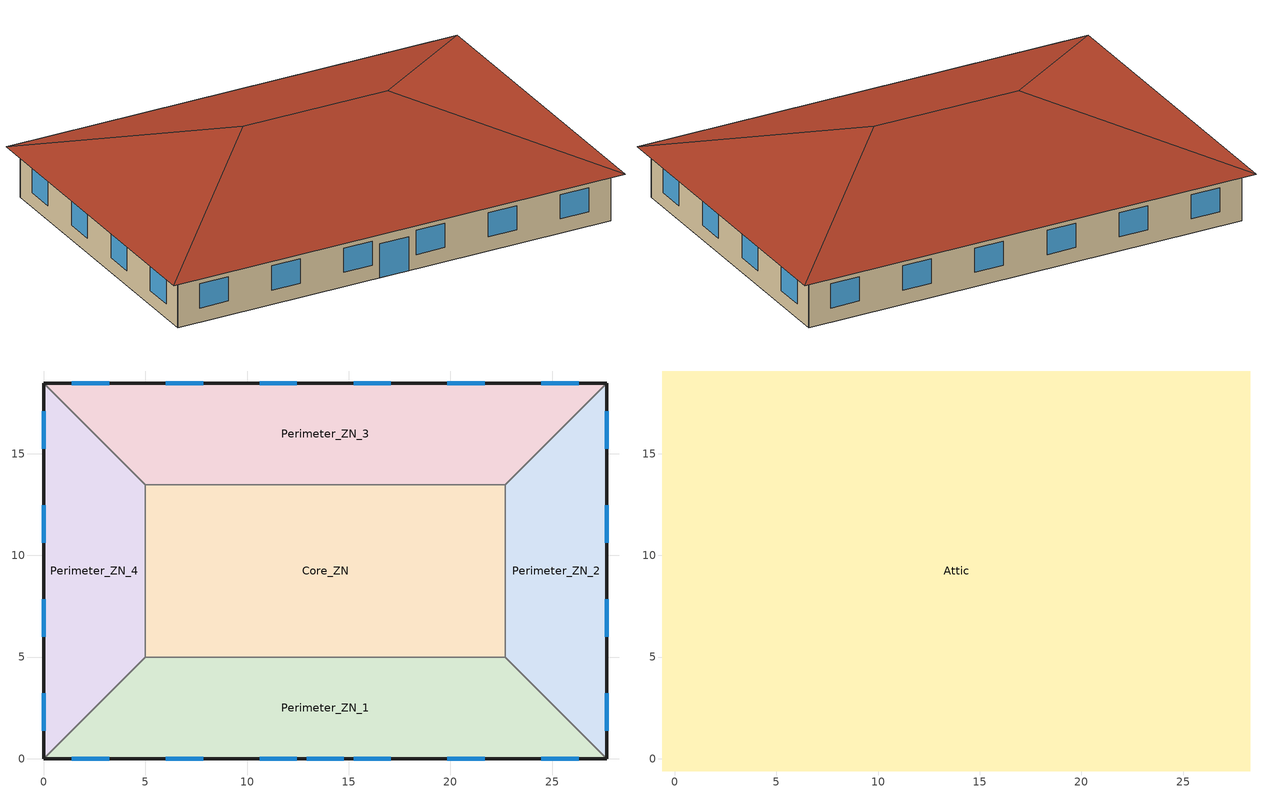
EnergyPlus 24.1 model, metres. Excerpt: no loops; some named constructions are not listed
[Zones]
Core_ZN
 floor ground (ext-slab): 5,13.46 22.69,13.46 22.69,5 5,5 z0
 wall to Perimeter_ZN_2 (int-walls): 22.69,5 22.69,13.46 z0:3.05
 wall to Perimeter_ZN_3 (int-walls): 22.69,13.46 5,13.46 z0:3.05
 wall to Perimeter_ZN_1 (int-walls): 5,5 22.69,5 z0:3.05
 wall to Perimeter_ZN_4 (int-walls): 5,13.46 5,5 z0:3.05
Perimeter_ZN_1
 floor ground (ext-slab): 27.69,0 0,0 5,5 22.69,5 z0
 wall outside (Mass Non-res Ext Wall): 0,0 27.69,0 z0:3.05
 wall to Perimeter_ZN_2 (int-walls): 27.69,0 22.69,5 z0:3.05
 wall to Perimeter_ZN_4 (int-walls): 5,5 0,0 z0:3.05
 window (Window Non-res Fixed): 1.39,0 3.22,0 / 6.01,0 7.84,0 / 10.62,0 12.45,0 / 15.24,0 17.07,0 / 19.85,0 21.68,0 / 24.47,0 26.3,0 z0.9:2.42; 12.93,0 14.76,0 z0:2.13
Perimeter_ZN_2
 floor ground (ext-slab): 22.69,13.46 27.69,18.46 27.69,0 22.69,5 z0
 wall outside (Mass Non-res Ext Wall): 27.69,0 27.69,18.46 z0:3.05
 wall to Perimeter_ZN_3 (int-walls): 27.69,18.46 22.69,13.46 z0:3.05
 window (Window Non-res Fixed): 27.69,1.39 27.69,3.22 / 27.69,6.01 27.69,7.84 / 27.69,10.62 27.69,12.45 / 27.69,15.24 27.69,17.07 z0.9:2.42
Perimeter_ZN_3
 floor ground (ext-slab): 5,13.46 0,18.46 27.69,18.46 22.69,13.46 z0
 wall outside (Mass Non-res Ext Wall): 27.69,18.46 0,18.46 z0:3.05
 wall to Perimeter_ZN_4 (int-walls): 0,18.46 5,13.46 z0:3.05
 window (Window Non-res Fixed): 26.3,18.46 24.47,18.46 / 21.68,18.46 19.85,18.46 / 17.07,18.46 15.24,18.46 / 12.45,18.46 10.62,18.46 / 7.84,18.46 6.01,18.46 / 3.22,18.46 1.39,18.46 z0.9:2.42
Perimeter_ZN_4
 floor ground (ext-slab): 5,5 0,0 0,18.46 5,13.46 z0
 wall outside (Mass Non-res Ext Wall): 0,18.46 0,0 z0:3.05
 window (Window Non-res Fixed): 0,17.07 0,15.24 / 0,12.45 0,10.62 / 0,7.84 0,6.01 / 0,3.22 0,1.39 z0.9:2.42
Attic
 floor outside (Attic Non-res Floor): 28.29,19.06 28.29,-0.6 27.69,0 27.69,18.46 z3.05; -0.6,19.06 28.29,19.06 27.69,18.46 0,18.46 z3.05; 0,0 27.69,0 28.29,-0.6 -0.6,-0.6 z3.05; -0.6,19.06 0,18.46 0,0 -0.6,-0.6 z3.05
 floor to Core_ZN (Attic Non-res Floor): 5,13.46 22.69,13.46 22.69,5 5,5 z3.05
 floor to Perimeter_ZN_2 (Attic Non-res Floor): 22.69,5 22.69,13.46 27.69,18.46 27.69,0 z3.05
 floor to Perimeter_ZN_3 (Attic Non-res Floor): 0,18.46 27.69,18.46 22.69,13.46 5,13.46 z3.05
 floor to Perimeter_ZN_1 (Attic Non-res Floor): 0,0 5,5 22.69,5 27.69,0 z3.05
 floor to Perimeter_ZN_4 (Attic Non-res Floor): 5,13.46 5,5 0,0 0,18.46 z3.05
 roof outside (Attic Non-res Roof): 28.29,-0.6,3.05 28.29,19.06,3.05 18.46,9.23,6.33; 28.29,19.06,3.05 -0.6,19.06,3.05 9.23,9.23,6.33 18.46,9.23,6.33; -0.6,-0.6,3.05 28.29,-0.6,3.05 18.46,9.23,6.33 9.23,9.23,6.33; -0.6,19.06,3.05 -0.6,-0.6,3.05 9.23,9.23,6.33
[MATERIAL] Thermal Absorptance=0.9; Solar Absorptance=0.7; Visible Absorptance=0.7
Name | Roughness | Thickness | Conductivity | Density | Specific Heat
Mat_Z001_O2331_Plastic_0.0558m | Smooth | 0.055808 | 0.2 | 1000 | 1500
Mat_Z001_O2332_Plastic_0.0570m | Smooth | 0.056953 | 0.2 | 1000 | 1500
Mat_Z001_O2333_Wood_0.8588m | MediumSmooth | 0.85878 | 0.15 | 608 | 1630
Mat_Z001_O2334_Wood_0.0272m | MediumSmooth | 0.027216 | 0.15 | 608 | 1630
Mat_Z001_O2335_Wood_0.1078m | MediumSmooth | 0.107819 | 0.15 | 608 | 1630
Mat_Z001_O2336_Wood_0.2680m | MediumSmooth | 0.267992 | 0.15 | 608 | 1630
Mat_Z001_O2337_Wood_0.0672m | MediumSmooth | 0.067185 | 0.15 | 608 | 1630
Mat_Z001_O2338_Wood_0.0653m | MediumSmooth | 0.065299 | 0.15 | 608 | 1630
Mat_Z001_O2339_Fabric_0.5130m | Rough | 0.512989 | 0.06 | 288 | 1380
Mat_Z001_O2340_Wood_0.0702m | MediumSmooth | 0.070229 | 0.15 | 608 | 1630
Mat_Z001_O2341_Wood_0.0616m | MediumSmooth | 0.061578 | 0.15 | 608 | 1630
Mat_Z001_O2342_Wood_0.0561m | MediumSmooth | 0.056139 | 0.15 | 608 | 1630
Mat_Z001_O2343_Wood_0.0410m | MediumSmooth | 0.040988 | 0.15 | 608 | 1630
Mat_Z001_O2344_Wood_0.1022m | MediumSmooth | 0.10223 | 0.15 | 608 | 1630
Mat_Z001_O2345_Wood_0.0514m | MediumSmooth | 0.051405 | 0.15 | 608 | 1630
Mat_Z001_O2346_Wood_0.2193m | MediumSmooth | 0.219267 | 0.15 | 608 | 1630
Mat_Z001_O2347_Wood_0.1848m | MediumSmooth | 0.184755 | 0.15 | 608 | 1630
Mat_Z001_O2348_Wood_0.3084m | MediumSmooth | 0.308351 | 0.15 | 608 | 1630
Mat_Z001_O2349_Wood_0.2725m | MediumSmooth | 0.272528 | 0.15 | 608 | 1630
Mat_Z001_O2350_Wood_0.2994m | MediumSmooth | 0.299368 | 0.15 | 608 | 1630
Mat_Z001_O2351_Wood_0.1586m | MediumSmooth | 0.15859 | 0.15 | 608 | 1630
Mat_Z001_O2352_Wood_0.1521m | MediumSmooth | 0.152083 | 0.15 | 608 | 1630
Mat_Z001_O2353_Wood_0.2015m | MediumSmooth | 0.201521 | 0.15 | 608 | 1630
Mat_Z001_O2354_Wood_0.2369m | MediumSmooth | 0.23694 | 0.15 | 608 | 1630
Mat_Z001_O2355_Wood_0.1536m | MediumSmooth | 0.153649 | 0.15 | 608 | 1630
Mat_Z001_O2356_Wood_0.2126m | MediumSmooth | 0.212587 | 0.15 | 608 | 1630
Mat_Z001_O2357_Plastic_0.2407m | Smooth | 0.240736 | 0.2 | 1000 | 1500
Mat_Z001_O2358_Plastic_0.1359m | Smooth | 0.135878 | 0.2 | 1000 | 1500
Mat_Z001_O2359_Books_0.0609m | MediumSmooth | 0.060891 | 0.15 | 850 | 1400
Mat_Z001_O2360_Plastic_0.1663m | Smooth | 0.166301 | 0.2 | 1000 | 1500
Mat_Z001_O2361_Wood_0.2301m | MediumSmooth | 0.230127 | 0.15 | 608 | 1630
Mat_Z001_O2362_Wood_0.0985m | MediumSmooth | 0.09848 | 0.15 | 608 | 1630
Mat_Z001_O2363_Books_0.0953m | MediumSmooth | 0.095286 | 0.15 | 850 | 1400
Mat_Z001_O2364_Plastic_0.0653m | Smooth | 0.065333 | 0.2 | 1000 | 1500
Mat_Z001_O2365_Plastic_0.0472m | Smooth | 0.047179 | 0.2 | 1000 | 1500
Mat_Z001_O2366_Fabric_0.0890m | Rough | 0.08902 | 0.06 | 288 | 1380
Mat_Z001_O2367_Fabric_0.1614m | Rough | 0.161354 | 0.06 | 288 | 1380
Mat_Z001_O2368_Fabric_0.1117m | Rough | 0.111683 | 0.06 | 288 | 1380
Mat_Z001_O2369_Fabric_0.1695m | Rough | 0.169534 | 0.06 | 288 | 1380
Mat_Z001_O2370_Fabric_0.1072m | Rough | 0.107248 | 0.06 | 288 | 1380
Mat_Z001_O2371_Fabric_0.1676m | Rough | 0.167606 | 0.06 | 288 | 1380
Mat_Z001_O2372_Wood_0.1441m | MediumSmooth | 0.144127 | 0.15 | 608 | 1630
Mat_Z001_O2373_Plastic_0.1580m | Smooth | 0.158022 | 0.2 | 1000 | 1500
Mat_Z001_O2374_Plastic_0.0936m | Smooth | 0.093605 | 0.2 | 1000 | 1500
Mat_Z001_O2375_Fabric_0.1547m | Rough | 0.154669 | 0.06 | 288 | 1380
Mat_Z001_O2376_Fabric_0.2072m | Rough | 0.20721 | 0.06 | 288 | 1380
Mat_Z001_O2377_Fabric_0.2169m | Rough | 0.21691 | 0.06 | 288 | 1380
Mat_Z001_O2378_Fabric_0.1595m | Rough | 0.159468 | 0.06 | 288 | 1380
Mat_Z001_O2379_Plastic_0.0845m | Smooth | 0.084451 | 0.2 | 1000 | 1500
Mat_Z001_O2380_Plastic_0.1586m | Smooth | 0.158579 | 0.2 | 1000 | 1500
Mat_Z001_O2381_Wood_0.1431m | MediumSmooth | 0.143109 | 0.15 | 608 | 1630
Mat_Z001_O2382_Wood_0.1703m | MediumSmooth | 0.170328 | 0.15 | 608 | 1630
Mat_Z001_O2383_Wood_0.1181m | MediumSmooth | 0.118102 | 0.15 | 608 | 1630
Mat_Z001_O2384_Wood_0.3300m | MediumSmooth | 0.330048 | 0.15 | 608 | 1630
Mat_Z001_O2385_Wood_0.0676m | MediumSmooth | 0.067647 | 0.15 | 608 | 1630
Mat_Z001_O2386_Wood_0.0634m | MediumSmooth | 0.06342 | 0.15 | 608 | 1630
Mat_Z001_O2387_Fabric_0.5694m | Rough | 0.569357 | 0.06 | 288 | 1380
Mat_Z001_O2388_Wood_0.0609m | MediumSmooth | 0.060905 | 0.15 | 608 | 1630
Mat_Z001_O2389_Wood_0.0964m | MediumSmooth | 0.096398 | 0.15 | 608 | 1630
Mat_Z001_O2390_Wood_0.0623m | MediumSmooth | 0.062313 | 0.15 | 608 | 1630
Mat_Z001_O2391_Wood_0.2884m | MediumSmooth | 0.288361 | 0.15 | 608 | 1630
Mat_Z001_O2392_Wood_0.3297m | MediumSmooth | 0.329734 | 0.15 | 608 | 1630
Mat_Z001_O2393_Wood_0.1209m | MediumSmooth | 0.120879 | 0.15 | 608 | 1630
Mat_Z001_O2394_Wood_0.1845m | MediumSmooth | 0.184529 | 0.15 | 608 | 1630
Mat_Z001_O2395_Wood_0.3739m | MediumSmooth | 0.373853 | 0.15 | 608 | 1630
Mat_Z001_O2396_Plastic_0.2886m | Smooth | 0.288578 | 0.2 | 1000 | 1500
Mat_Z001_O2397_Books_0.0847m | MediumSmooth | 0.084675 | 0.15 | 850 | 1400
Mat_Z001_O2398_Fabric_0.1052m | Rough | 0.105176 | 0.06 | 288 | 1380
Mat_Z001_O2399_Plastic_0.2428m | Smooth | 0.242836 | 0.2 | 1000 | 1500
Mat_Z001_O2400_Plastic_0.0984m | Smooth | 0.098444 | 0.2 | 1000 | 1500
Mat_Z001_O2401_Wood_0.3273m | MediumSmooth | 0.32728 | 0.15 | 608 | 1630
Mat_Z001_O2402_Plastic_0.1592m | Smooth | 0.159156 | 0.2 | 1000 | 1500
Mat_Z001_O2403_Concrete_0.2933m | MediumRough | 0.293347 | 1.95 | 2240 | 900
Mat_Z001_O2404_Concrete_0.2727m | MediumRough | 0.27269 | 1.95 | 2240 | 900
Mat_Z001_O2405_Metal_0.2288m | Smooth | 0.22878 | 45.28 | 7824 | 500
Mat_Z001_O2406_Wood_0.4260m | MediumSmooth | 0.426016 | 0.15 | 608 | 1630
Mat_Z001_O2407_Fabric_0.6568m | Rough | 0.656758 | 0.06 | 288 | 1380
Mat_Z001_O2408_Wood_0.1584m | MediumSmooth | 0.158425 | 0.15 | 608 | 1630
Mat_Z001_O2409_Wood_0.1159m | MediumSmooth | 0.115922 | 0.15 | 608 | 1630
Mat_Z001_O2410_Plastic_0.1664m | Smooth | 0.166382 | 0.2 | 1000 | 1500
Mat_Z001_O2411_Wood_0.0946m | MediumSmooth | 0.094578 | 0.15 | 608 | 1630
Mat_Z001_O2412_Wood_0.0690m | MediumSmooth | 0.069043 | 0.15 | 608 | 1630
Mat_Z001_O2413_Wood_0.2717m | MediumSmooth | 0.271716 | 0.15 | 608 | 1630
Mat_Z001_O2414_Wood_0.0599m | MediumSmooth | 0.059883 | 0.15 | 608 | 1630
Mat_Z001_O2416_Wood_0.0831m | MediumSmooth | 0.083116 | 0.15 | 608 | 1630
Mat_Z001_O2417_Books_0.1820m | MediumSmooth | 0.18195 | 0.15 | 850 | 1400
Mat_Z001_O2418_Books_0.0972m | MediumSmooth | 0.097182 | 0.15 | 850 | 1400
Mat_Z001_O2419_Wood_0.2337m | MediumSmooth | 0.233702 | 0.15 | 608 | 1630
Mat_Z001_O2420_Books_0.1842m | MediumSmooth | 0.184243 | 0.15 | 850 | 1400
Mat_Z001_O2421_Plastic_0.0508m | Smooth | 0.050805 | 0.2 | 1000 | 1500
Mat_Z001_O2422_Books_0.1227m | MediumSmooth | 0.12274 | 0.15 | 850 | 1400
Mat_Z001_O2423_Plastic_0.1555m | Smooth | 0.155504 | 0.2 | 1000 | 1500
Mat_Z001_O2424_Fabric_0.2226m | Rough | 0.222567 | 0.06 | 288 | 1380
Mat_Z001_O2425_Fabric_0.1442m | Rough | 0.144216 | 0.06 | 288 | 1380
Mat_Z001_O2426_Plastic_0.2958m | Smooth | 0.295794 | 0.2 | 1000 | 1500
Mat_Z001_O2427_Books_0.1638m | MediumSmooth | 0.163774 | 0.15 | 850 | 1400
Mat_Z001_O2428_Plastic_0.0853m | Smooth | 0.085299 | 0.2 | 1000 | 1500
Mat_Z001_O2429_Books_0.0782m | MediumSmooth | 0.078176 | 0.15 | 850 | 1400
Mat_Z001_O2430_Concrete_0.2316m | MediumRough | 0.231632 | 1.95 | 2240 | 900
Mat_Z001_O2431_Plastic_0.0855m | Smooth | 0.08553 | 0.2 | 1000 | 1500
Mat_Z001_O2432_Concrete_0.9212m | MediumRough | 0.921158 | 1.95 | 2240 | 900
Mat_Z001_O2433_Concrete_0.8618m | MediumRough | 0.861832 | 1.95 | 2240 | 900
Mat_Z001_O2434_Metal_0.7458m | Smooth | 0.745828 | 45.28 | 7824 | 500
Mat_Z001_O2435_Wood_1.0342m | MediumSmooth | 1.03419 | 0.15 | 608 | 1630
Mat_Z001_O2436_Fabric_1.2532m | Rough | 1.253168 | 0.06 | 288 | 1380
Mat_Z001_O2437_Wood_0.7051m | MediumSmooth | 0.705124 | 0.15 | 608 | 1630
Mat_Z001_O2438_Wood_0.2874m | MediumSmooth | 0.287448 | 0.15 | 608 | 1630
Mat_Z001_O2439_Plastic_1.1147m | Smooth | 1.114665 | 0.2 | 1000 | 1500
Mat_Z001_O2440_Wood_0.1555m | MediumSmooth | 0.155507 | 0.15 | 608 | 1630
Mat_Z001_O2441_Wood_0.2987m | MediumSmooth | 0.298738 | 0.15 | 608 | 1630
Mat_Z001_O2442_Wood_1.3577m | MediumSmooth | 1.357676 | 0.15 | 608 | 1630
Mat_Z001_O2443_Wood_0.2052m | MediumSmooth | 0.205218 | 0.15 | 608 | 1630
Mat_Z001_O2445_Wood_0.1135m | MediumSmooth | 0.113502 | 0.15 | 608 | 1630
Mat_Z001_O2446_Books_0.1297m | MediumSmooth | 0.129733 | 0.15 | 850 | 1400
Mat_Z001_O2447_Books_0.7552m | MediumSmooth | 0.755197 | 0.15 | 850 | 1400
Mat_Z001_O2448_Wood_0.9696m | MediumSmooth | 0.969555 | 0.15 | 608 | 1630
Mat_Z001_O2449_Metal_0.7248m | Smooth | 0.724757 | 45.28 | 7824 | 500
Mat_Z001_O2450_Fabric_1.3237m | Rough | 1.323738 | 0.06 | 288 | 1380
Mat_Z001_O2451_Fabric_0.5965m | Rough | 0.596491 | 0.06 | 288 | 1380
Mat_Z001_O2452_Fabric_0.5278m | Rough | 0.527764 | 0.06 | 288 | 1380
Mat_Z001_O2453_Metal_1.8484m | Smooth | 1.848395 | 45.28 | 7824 | 500
Mat_Z001_O2454_Books_0.2471m | MediumSmooth | 0.247139 | 0.15 | 850 | 1400
Mat_Z001_O2455_Plastic_4.7517m | Smooth | 4.751716 | 0.2 | 1000 | 1500
Mat_Z001_O2456_Books_1.1731m | MediumSmooth | 1.173123 | 0.15 | 850 | 1400
Mat_Z001_O2457_Plastic_1.9735m | Smooth | 1.97348 | 0.2 | 1000 | 1500
Mat_Z001_O2458_Fabric_0.5405m | Rough | 0.540486 | 0.06 | 288 | 1380
Mat_Z001_O2459_Fabric_0.4413m | Rough | 0.441337 | 0.06 | 288 | 1380
Mat_Z001_O2460_Plastic_0.7955m | Smooth | 0.795543 | 0.2 | 1000 | 1500
Mat_Z001_O2461_Books_1.8673m | MediumSmooth | 1.867279 | 0.15 | 850 | 1400
Mat_Z001_O2462_Plastic_1.1271m | Smooth | 1.127061 | 0.2 | 1000 | 1500
Mat_Z001_O2463_Books_0.7165m | MediumSmooth | 0.716547 | 0.15 | 850 | 1400
Mat_Z001_O2464_Concrete_0.3296m | MediumRough | 0.329635 | 1.95 | 2240 | 900
Mat_Z001_O2465_Plastic_1.6340m | Smooth | 1.634005 | 0.2 | 1000 | 1500
Mat_Z001_O2466_Wood_1.0774m | MediumSmooth | 1.077439 | 0.15 | 608 | 1630
Mat_Z001_O2467_Wood_1.2480m | MediumSmooth | 1.24799 | 0.15 | 608 | 1630
Mat_Z001_O2468_Wood_1.2492m | MediumSmooth | 1.249172 | 0.15 | 608 | 1630
Mat_Z001_O2469_Wood_0.2782m | MediumSmooth | 0.278215 | 0.15 | 608 | 1630
Mat_Z001_O2470_Wood_0.2324m | MediumSmooth | 0.232438 | 0.15 | 608 | 1630
Mat_Z001_O2471_Fabric_1.3569m | Rough | 1.356867 | 0.06 | 288 | 1380
Mat_Z001_O2472_Wood_1.6247m | MediumSmooth | 1.624703 | 0.15 | 608 | 1630
Mat_Z001_O2473_Wood_0.2637m | MediumSmooth | 0.263657 | 0.15 | 608 | 1630
Mat_Z001_O2474_Plastic_1.0426m | Smooth | 1.042571 | 0.2 | 1000 | 1500
Mat_Z001_O2475_Plastic_1.1472m | Smooth | 1.147242 | 0.2 | 1000 | 1500
Mat_Z001_O2476_Fabric_0.2408m | Rough | 0.240768 | 0.06 | 288 | 1380
Mat_Z001_O2477_Fabric_0.9128m | Rough | 0.9128 | 0.06 | 288 | 1380
Mat_Z001_O2478_Fabric_1.2972m | Rough | 1.297203 | 0.06 | 288 | 1380
Mat_Z001_O2479_Plastic_0.1263m | Smooth | 0.126293 | 0.2 | 1000 | 1500
Mat_Z001_O2480_Fabric_1.5074m | Rough | 1.507398 | 0.06 | 288 | 1380
Mat_Z001_O2481_Plastic_0.7736m | Smooth | 0.773646 | 0.2 | 1000 | 1500
Mat_Z001_O2482_Concrete_1.3056m | MediumRough | 1.305594 | 1.95 | 2240 | 900
Mat_Z001_O2483_Plastic_0.9014m | Smooth | 0.901428 | 0.2 | 1000 | 1500
Mat_Z001_O2484_Plastic_0.5365m | Smooth | 0.536547 | 0.2 | 1000 | 1500
Mat_Z001_O2485_Plastic_1.3629m | Smooth | 1.362933 | 0.2 | 1000 | 1500
Mat_Z001_O2486_Books_1.1908m | MediumSmooth | 1.190829 | 0.15 | 850 | 1400
Mat_Z001_O2487_Plastic_1.3133m | Smooth | 1.313282 | 0.2 | 1000 | 1500
Mat_Z001_O2488_Plastic_1.8167m | Smooth | 1.816662 | 0.2 | 1000 | 1500
Mat_Z001_O2489_Plastic_1.3137m | Smooth | 1.313715 | 0.2 | 1000 | 1500
Mat_Z001_O2490_Plastic_1.2486m | Smooth | 1.24857 | 0.2 | 1000 | 1500
Mat_Z001_O2491_Wood_0.3483m | MediumSmooth | 0.348258 | 0.15 | 608 | 1630
Mat_Z001_O2492_Wood_0.2241m | MediumSmooth | 0.224079 | 0.15 | 608 | 1630
Mat_Z001_O2493_Wood_0.1624m | MediumSmooth | 0.16242 | 0.15 | 608 | 1630
Mat_Z001_O2494_Wood_0.0974m | MediumSmooth | 0.097368 | 0.15 | 608 | 1630
Mat_Z001_O2495_Wood_0.0601m | MediumSmooth | 0.060111 | 0.15 | 608 | 1630
Mat_Z001_O2496_Fabric_0.4105m | Rough | 0.410542 | 0.06 | 288 | 1380
Mat_Z001_O2497_Wood_0.2036m | MediumSmooth | 0.203597 | 0.15 | 608 | 1630
Mat_Z001_O2498_Wood_0.0625m | MediumSmooth | 0.062491 | 0.15 | 608 | 1630
Mat_Z001_O2499_Plastic_0.1474m | Smooth | 0.147437 | 0.2 | 1000 | 1500
Mat_Z001_O2500_Plastic_0.1143m | Smooth | 0.114324 | 0.2 | 1000 | 1500
Mat_Z001_O2501_Fabric_0.0799m | Rough | 0.079907 | 0.06 | 288 | 1380
Mat_Z001_O2502_Fabric_0.1445m | Rough | 0.144459 | 0.06 | 288 | 1380
Mat_Z001_O2503_Fabric_0.1290m | Rough | 0.129043 | 0.06 | 288 | 1380
Mat_Z001_O2504_Plastic_0.0147m | Smooth | 0.014674 | 0.2 | 1000 | 1500
Mat_Z001_O2505_Fabric_0.0752m | Rough | 0.075192 | 0.06 | 288 | 1380
Mat_Z001_O2506_Plastic_0.0292m | Smooth | 0.029245 | 0.2 | 1000 | 1500
Mat_Z001_O2507_Concrete_0.0705m | MediumRough | 0.070531 | 1.95 | 2240 | 900
Mat_Z001_O2508_Plastic_0.0208m | Smooth | 0.020772 | 0.2 | 1000 | 1500
Mat_Z001_O2509_Plastic_0.0582m | Smooth | 0.058231 | 0.2 | 1000 | 1500
Mat_Z001_O2510_Books_0.1055m | MediumSmooth | 0.10551 | 0.15 | 850 | 1400
Mat_Z001_O2511_Plastic_0.1427m | Smooth | 0.142664 | 0.2 | 1000 | 1500
Mat_Z001_O2512_Plastic_0.1060m | Smooth | 0.106045 | 0.2 | 1000 | 1500
Mat_Z001_O2513_Wood_0.0882m | MediumSmooth | 0.088197 | 0.15 | 608 | 1630
Mat_Z001_O2514_Fabric_0.4778m | Rough | 0.477783 | 0.06 | 288 | 1380
Mat_Z001_O2516_Wood_0.0694m | MediumSmooth | 0.069376 | 0.15 | 608 | 1630
Mat_Z001_O2517_Wood_0.3572m | MediumSmooth | 0.357198 | 0.15 | 608 | 1630
Mat_Z001_O2518_Plastic_0.2673m | Smooth | 0.267302 | 0.2 | 1000 | 1500
Mat_Z001_O2519_Fabric_0.2064m | Rough | 0.206367 | 0.06 | 288 | 1380
Mat_Z001_O2520_Wood_0.3870m | MediumSmooth | 0.387032 | 0.15 | 608 | 1630
Mat_Z001_O2521_Wood_0.1213m | MediumSmooth | 0.121271 | 0.15 | 608 | 1630
Mat_Z001_O2522_Plastic_0.2139m | Smooth | 0.213877 | 0.2 | 1000 | 1500
Mat_Z001_O2523_Wood_0.2425m | MediumSmooth | 0.24252 | 0.15 | 608 | 1630
Mat_Z001_O2524_Plastic_0.2347m | Smooth | 0.234676 | 0.2 | 1000 | 1500
Mat_Z001_O2525_Plastic_0.0753m | Smooth | 0.075318 | 0.2 | 1000 | 1500
Mat_Z001_O2526_Books_0.0941m | MediumSmooth | 0.094099 | 0.15 | 850 | 1400
Mat_Z001_O2527_Plastic_0.0900m | Smooth | 0.090045 | 0.2 | 1000 | 1500
Mat_Z001_O2528_Plastic_0.1523m | Smooth | 0.152329 | 0.2 | 1000 | 1500
Mat_Z001_O2529_Wood_0.1606m | MediumSmooth | 0.160595 | 0.15 | 608 | 1630
Mat_Z001_O2530_Plastic_0.1279m | Smooth | 0.12785 | 0.2 | 1000 | 1500
Mat_Z001_O2531_Plastic_0.1129m | Smooth | 0.112935 | 0.2 | 1000 | 1500
Mat_Z001_O2532_Wood_0.1603m | MediumSmooth | 0.160252 | 0.15 | 608 | 1630
Mat_Z001_O2533_Plastic_0.2370m | Smooth | 0.23697 | 0.2 | 1000 | 1500
Mat_Z001_O2534_Plastic_0.1068m | Smooth | 0.106754 | 0.2 | 1000 | 1500
Mat_Z001_O2535_Plastic_0.1173m | Smooth | 0.11734 | 0.2 | 1000 | 1500
Mat_Z001_O2536_Fabric_0.1362m | Rough | 0.13617 | 0.06 | 288 | 1380
Mat_Z001_O2537_Fabric_0.1829m | Rough | 0.182921 | 0.06 | 288 | 1380
Mat_Z001_O2538_Fabric_0.1626m | Rough | 0.162576 | 0.06 | 288 | 1380
Mat_Z001_O2539_Fabric_0.1720m | Rough | 0.171991 | 0.06 | 288 | 1380
Mat_Z001_O2540_Fabric_0.2416m | Rough | 0.241553 | 0.06 | 288 | 1380
Mat_Z001_O2541_Fabric_0.1020m | Rough | 0.101966 | 0.06 | 288 | 1380
Mat_Z001_O2542_Fabric_0.1756m | Rough | 0.175562 | 0.06 | 288 | 1380
Mat_Z001_O2543_Concrete_1.2333m | MediumRough | 1.233251 | 1.95 | 2240 | 900
Mat_Z001_O2544_Concrete_1.2911m | MediumRough | 1.291137 | 1.95 | 2240 | 900
Mat_Z001_O2545_Concrete_0.9842m | MediumRough | 0.984206 | 1.95 | 2240 | 900
Mat_Z001_O2546_Wood_0.2770m | MediumSmooth | 0.276951 | 0.15 | 608 | 1630
Mat_Z001_O2547_Wood_0.2539m | MediumSmooth | 0.253856 | 0.15 | 608 | 1630
Mat_Z001_O2548_Wood_0.9824m | MediumSmooth | 0.982371 | 0.15 | 608 | 1630
Mat_Z001_O2549_Wood_0.9531m | MediumSmooth | 0.953063 | 0.15 | 608 | 1630
Mat_Z001_O2550_Wood_0.9828m | MediumSmooth | 0.982779 | 0.15 | 608 | 1630
Mat_Z001_O2551_Books_0.9813m | MediumSmooth | 0.981293 | 0.15 | 850 | 1400
Mat_Z001_O2552_Wood_0.9618m | MediumSmooth | 0.961793 | 0.15 | 608 | 1630
Mat_Z001_O2553_Plastic_0.6345m | Smooth | 0.634516 | 0.2 | 1000 | 1500
Mat_Z001_O2554_Wood_0.9322m | MediumSmooth | 0.932186 | 0.15 | 608 | 1630
Mat_Z001_O2555_Books_0.9095m | MediumSmooth | 0.909479 | 0.15 | 850 | 1400
Mat_Z001_O2556_Wood_0.9142m | MediumSmooth | 0.914162 | 0.15 | 608 | 1630
Mat_Z001_O2557_Wood_0.9842m | MediumSmooth | 0.984158 | 0.15 | 608 | 1630
Mat_Z001_O2558_Books_0.9614m | MediumSmooth | 0.961415 | 0.15 | 850 | 1400
Mat_Z001_O2559_Wood_0.9749m | MediumSmooth | 0.974931 | 0.15 | 608 | 1630
Mat_Z001_O2560_Plastic_1.0364m | Smooth | 1.036364 | 0.2 | 1000 | 1500
Mat_Z001_O2561_Plastic_1.0970m | Smooth | 1.096963 | 0.2 | 1000 | 1500
Mat_Z001_O2562_Wood_0.2170m | MediumSmooth | 0.216976 | 0.15 | 608 | 1630
Mat_Z001_O2563_Wood_0.9219m | MediumSmooth | 0.921875 | 0.15 | 608 | 1630
Mat_Z001_O2564_Wood_0.9611m | MediumSmooth | 0.961067 | 0.15 | 608 | 1630
Mat_Z001_O2565_Books_0.8652m | MediumSmooth | 0.865192 | 0.15 | 850 | 1400
Mat_Z001_O2566_Wood_0.9208m | MediumSmooth | 0.920827 | 0.15 | 608 | 1630
Mat_Z001_O2567_Concrete_0.9230m | MediumRough | 0.922967 | 1.95 | 2240 | 900
Mat_Z001_O2568_Books_1.3582m | MediumSmooth | 1.358221 | 0.15 | 850 | 1400
Mat_Z001_O2569_Books_2.7480m | MediumSmooth | 2.748043 | 0.15 | 850 | 1400
Mat_Z001_O2570_Plastic_1.3740m | Smooth | 1.374018 | 0.2 | 1000 | 1500
Mat_Z001_O2571_Books_1.0398m | MediumSmooth | 1.039762 | 0.15 | 850 | 1400
Mat_Z001_O2572_Books_1.8521m | MediumSmooth | 1.852065 | 0.15 | 850 | 1400
Mat_Z001_O2573_Books_1.2872m | MediumSmooth | 1.287198 | 0.15 | 850 | 1400
Mat_Z001_O2574_Books_1.2897m | MediumSmooth | 1.289703 | 0.15 | 850 | 1400
Mat_Z001_O2575_Books_1.0800m | MediumSmooth | 1.079987 | 0.15 | 850 | 1400
Mat_Z001_O2576_Books_1.2126m | MediumSmooth | 1.212558 | 0.15 | 850 | 1400
Mat_Z001_O2577_Plastic_1.3339m | Smooth | 1.333941 | 0.2 | 1000 | 1500
Mat_Z001_O2578_Wood_0.1040m | MediumSmooth | 0.10399 | 0.15 | 608 | 1630
Mat_Z001_O2579_Wood_0.0609m | MediumSmooth | 0.060921 | 0.15 | 608 | 1630
Mat_Z001_O2580_Wood_0.7371m | MediumSmooth | 0.737062 | 0.15 | 608 | 1630
Mat_Z001_O2581_Wood_0.5094m | MediumSmooth | 0.509404 | 0.15 | 608 | 1630
Mat_Z001_O2582_Wood_0.5048m | MediumSmooth | 0.504833 | 0.15 | 608 | 1630
Mat_Z001_O2583_Wood_0.0469m | MediumSmooth | 0.046893 | 0.15 | 608 | 1630
Mat_Z001_O2584_Wood_0.3780m | MediumSmooth | 0.378008 | 0.15 | 608 | 1630
Mat_Z001_O2585_Books_0.3400m | MediumSmooth | 0.34 | 0.15 | 850 | 1400
Mat_Z001_O2586_Wood_0.1343m | MediumSmooth | 0.134328 | 0.15 | 608 | 1630
Mat_Z001_O2587_Books_0.1418m | MediumSmooth | 0.141824 | 0.15 | 850 | 1400
Mat_Z001_O2588_Wood_0.2598m | MediumSmooth | 0.259776 | 0.15 | 608 | 1630
Mat_Z001_O2589_Plastic_0.2052m | Smooth | 0.205159 | 0.2 | 1000 | 1500
Mat_Z001_O2590_Plastic_0.1295m | Smooth | 0.129539 | 0.2 | 1000 | 1500
Mat_Z001_O2591_Wood_0.3007m | MediumSmooth | 0.300684 | 0.15 | 608 | 1630
Mat_Z001_O2592_Wood_0.4432m | MediumSmooth | 0.443214 | 0.15 | 608 | 1630
Mat_Z001_O2593_Wood_0.2012m | MediumSmooth | 0.201162 | 0.15 | 608 | 1630
Mat_Z001_O2594_Concrete_0.2903m | MediumRough | 0.290278 | 1.95 | 2240 | 900
Mat_Z001_O2595_Books_0.1548m | MediumSmooth | 0.154816 | 0.15 | 850 | 1400
Mat_Z001_O2596_Plastic_0.1923m | Smooth | 0.19226 | 0.2 | 1000 | 1500
Mat_Z001_O2597_Books_0.2285m | MediumSmooth | 0.228469 | 0.15 | 850 | 1400
Mat_Z001_O2598_Books_0.1058m | MediumSmooth | 0.105798 | 0.15 | 850 | 1400
Mat_Z001_O2599_Concrete_1.4800m | MediumRough | 1.479954 | 1.95 | 2240 | 900
Mat_Z001_O2600_Concrete_0.9700m | MediumRough | 0.969953 | 1.95 | 2240 | 900
Mat_Z001_O2601_Wood_0.2805m | MediumSmooth | 0.280457 | 0.15 | 608 | 1630
Mat_Z001_O2602_Wood_0.2992m | MediumSmooth | 0.299204 | 0.15 | 608 | 1630
Mat_Z001_O2603_Wood_1.2498m | MediumSmooth | 1.249778 | 0.15 | 608 | 1630
Mat_Z001_O2604_Wood_1.2429m | MediumSmooth | 1.242913 | 0.15 | 608 | 1630
Mat_Z001_O2605_Books_1.0889m | MediumSmooth | 1.088888 | 0.15 | 850 | 1400
Mat_Z001_O2606_Wood_1.2528m | MediumSmooth | 1.252813 | 0.15 | 608 | 1630
Mat_Z001_O2607_Wood_1.3430m | MediumSmooth | 1.342962 | 0.15 | 608 | 1630
Mat_Z001_O2608_Books_1.3117m | MediumSmooth | 1.311733 | 0.15 | 850 | 1400
Mat_Z001_O2609_Wood_1.2442m | MediumSmooth | 1.244185 | 0.15 | 608 | 1630
Mat_Z001_O2610_Wood_1.1933m | MediumSmooth | 1.193256 | 0.15 | 608 | 1630
Mat_Z001_O2611_Books_1.2796m | MediumSmooth | 1.279567 | 0.15 | 850 | 1400
Mat_Z001_O2612_Wood_1.2675m | MediumSmooth | 1.267542 | 0.15 | 608 | 1630
Mat_Z001_O2613_Plastic_1.4985m | Smooth | 1.498482 | 0.2 | 1000 | 1500
Mat_Z001_O2614_Plastic_1.2930m | Smooth | 1.293042 | 0.2 | 1000 | 1500
Mat_Z001_O2615_Wood_1.2305m | MediumSmooth | 1.230488 | 0.15 | 608 | 1630
Mat_Z001_O2616_Wood_1.4148m | MediumSmooth | 1.414815 | 0.15 | 608 | 1630
Mat_Z001_O2617_Plastic_2.0121m | Smooth | 2.012111 | 0.2 | 1000 | 1500
Mat_Z001_O2618_Books_1.3075m | MediumSmooth | 1.30751 | 0.15 | 850 | 1400
Mat_Z001_O2619_Books_1.1484m | MediumSmooth | 1.148378 | 0.15 | 850 | 1400
Mat_Z001_O2620_Books_1.1718m | MediumSmooth | 1.171787 | 0.15 | 850 | 1400
Mat_Z001_O2621_Books_1.4065m | MediumSmooth | 1.406539 | 0.15 | 850 | 1400
Mat_Z001_O2622_Books_1.3237m | MediumSmooth | 1.323687 | 0.15 | 850 | 1400
Mat_Z001_O2623_Books_1.3431m | MediumSmooth | 1.343054 | 0.15 | 850 | 1400
[Construction]
InteriorFurnishings: Std Wood 6inch
[CONSTRUCTION]
Constr_Z001_O001_Wood_0.0972m: Mat_Z001_O001_Wood_0.0972m
Constr_Z001_O002_Plastic_0.0979m: Mat_Z001_O002_Plastic_0.0979m
Constr_Z001_O003_Wood_0.0434m: Mat_Z001_O003_Wood_0.0434m
Constr_Z001_O004_Wood_0.0446m: Mat_Z001_O004_Wood_0.0446m
Constr_Z001_O005_Wood_0.0434m: Mat_Z001_O005_Wood_0.0434m
Constr_Z001_O006_Wood_0.1023m: Mat_Z001_O006_Wood_0.1023m
Constr_Z001_O007_Wood_0.1402m: Mat_Z001_O007_Wood_0.1402m
Constr_Z001_O008_Books_0.1493m: Mat_Z001_O008_Books_0.1493m
Constr_Z001_O009_Books_0.0535m: Mat_Z001_O009_Books_0.0535m
Constr_Z001_O010_Plastic_0.0793m: Mat_Z001_O010_Plastic_0.0793m
Constr_Z001_O011_Wood_0.1252m: Mat_Z001_O011_Wood_0.1252m
Constr_Z001_O012_Plastic_0.0873m: Mat_Z001_O012_Plastic_0.0873m
Constr_Z001_O013_Wood_0.0486m: Mat_Z001_O013_Wood_0.0486m
Constr_Z001_O014_Wood_0.0480m: Mat_Z001_O014_Wood_0.0480m
Constr_Z001_O015_Wood_0.0487m: Mat_Z001_O015_Wood_0.0487m
Constr_Z001_O016_Wood_0.2034m: Mat_Z001_O016_Wood_0.2034m
Constr_Z001_O017_Books_0.1699m: Mat_Z001_O017_Books_0.1699m
Constr_Z001_O018_Books_0.0701m: Mat_Z001_O018_Books_0.0701m
Constr_Z001_O019_Plastic_0.0866m: Mat_Z001_O019_Plastic_0.0866m
Constr_Z001_O020_Wood_0.1323m: Mat_Z001_O020_Wood_0.1323m
Constr_Z001_O021_Plastic_0.1657m: Mat_Z001_O021_Plastic_0.1657m
Constr_Z001_O022_Plastic_0.0506m: Mat_Z001_O022_Plastic_0.0506m
Constr_Z001_O023_Wood_0.0530m: Mat_Z001_O023_Wood_0.0530m
Constr_Z001_O024_Wood_0.0481m: Mat_Z001_O024_Wood_0.0481m
Constr_Z001_O025_Wood_0.0586m: Mat_Z001_O025_Wood_0.0586m
Constr_Z001_O026_Wood_0.4293m: Mat_Z001_O026_Wood_0.4293m
Constr_Z001_O027_Wood_0.2269m: Mat_Z001_O027_Wood_0.2269m
Constr_Z001_O028_Books_0.1553m: Mat_Z001_O028_Books_0.1553m
Constr_Z001_O029_Books_0.0749m: Mat_Z001_O029_Books_0.0749m
Constr_Z001_O030_Plastic_0.0689m: Mat_Z001_O030_Plastic_0.0689m
Constr_Z001_O031_Plastic_0.0140m: Mat_Z001_O031_Plastic_0.0140m
Constr_Z001_O032_Wood_0.0965m: Mat_Z001_O032_Wood_0.0965m
Constr_Z001_O033_Plastic_0.0754m: Mat_Z001_O033_Plastic_0.0754m
Constr_Z001_O034_Wood_0.0479m: Mat_Z001_O034_Wood_0.0479m
Constr_Z001_O035_Wood_0.0517m: Mat_Z001_O035_Wood_0.0517m
Constr_Z001_O036_Wood_0.0576m: Mat_Z001_O036_Wood_0.0576m
Constr_Z001_O037_Wood_0.2203m: Mat_Z001_O037_Wood_0.2203m
Constr_Z001_O038_Wood_0.2109m: Mat_Z001_O038_Wood_0.2109m
Constr_Z001_O039_Books_0.1413m: Mat_Z001_O039_Books_0.1413m
Constr_Z001_O040_Books_0.0523m: Mat_Z001_O040_Books_0.0523m
Constr_Z001_O041_Plastic_0.0886m: Mat_Z001_O041_Plastic_0.0886m
Constr_Z001_O042_Wood_0.1147m: Mat_Z001_O042_Wood_0.1147m
Constr_Z001_O043_Plastic_0.0409m: Mat_Z001_O043_Plastic_0.0409m
Constr_Z001_O044_Wood_0.0501m: Mat_Z001_O044_Wood_0.0501m
Constr_Z001_O045_Wood_0.0478m: Mat_Z001_O045_Wood_0.0478m
Constr_Z001_O046_Wood_0.0529m: Mat_Z001_O046_Wood_0.0529m
Constr_Z001_O047_Wood_0.3403m: Mat_Z001_O047_Wood_0.3403m
Constr_Z001_O048_Wood_0.2090m: Mat_Z001_O048_Wood_0.2090m
Constr_Z001_O049_Books_0.1574m: Mat_Z001_O049_Books_0.1574m
Constr_Z001_O050_Books_0.0664m: Mat_Z001_O050_Books_0.0664m
Constr_Z001_O051_Plastic_0.1136m: Mat_Z001_O051_Plastic_0.1136m
Constr_Z001_O052_Plastic_0.0168m: Mat_Z001_O052_Plastic_0.0168m
Constr_Z001_O053_Wood_0.0942m: Mat_Z001_O053_Wood_0.0942m
Constr_Z001_O054_Books_0.0812m: Mat_Z001_O054_Books_0.0812m
Constr_Z001_O055_Wood_0.0240m: Mat_Z001_O055_Wood_0.0240m
Constr_Z001_O056_Wood_0.0563m: Mat_Z001_O056_Wood_0.0563m
Constr_Z001_O057_Plastic_0.0854m: Mat_Z001_O057_Plastic_0.0854m
Constr_Z001_O058_Plastic_0.0917m: Mat_Z001_O058_Plastic_0.0917m
Constr_Z001_O059_Wood_0.1795m: Mat_Z001_O059_Wood_0.1795m
Constr_Z001_O060_Plastic_0.0534m: Mat_Z001_O060_Plastic_0.0534m
Constr_Z001_O061_Wood_0.0925m: Mat_Z001_O061_Wood_0.0925m
Constr_Z001_O062_Books_0.1566m: Mat_Z001_O062_Books_0.1566m
Constr_Z001_O063_Wood_0.0497m: Mat_Z001_O063_Wood_0.0497m
Constr_Z001_O064_Wood_0.0549m: Mat_Z001_O064_Wood_0.0549m
Constr_Z001_O065_Plastic_0.1108m: Mat_Z001_O065_Plastic_0.1108m
Constr_Z001_O066_Plastic_0.1160m: Mat_Z001_O066_Plastic_0.1160m
Constr_Z001_O067_Wood_0.2137m: Mat_Z001_O067_Wood_0.2137m
Constr_Z001_O068_Wood_0.1038m: Mat_Z001_O068_Wood_0.1038m
Constr_Z001_O069_Books_0.1518m: Mat_Z001_O069_Books_0.1518m
Constr_Z001_O070_Wood_0.0476m: Mat_Z001_O070_Wood_0.0476m
Constr_Z001_O071_Plastic_0.0500m: Mat_Z001_O071_Plastic_0.0500m
Constr_Z001_O072_Plastic_0.1679m: Mat_Z001_O072_Plastic_0.1679m
Constr_Z001_O073_Plastic_0.1320m: Mat_Z001_O073_Plastic_0.1320m
Constr_Z001_O074_Wood_0.1862m: Mat_Z001_O074_Wood_0.1862m
Constr_Z001_O075_Wood_0.1030m: Mat_Z001_O075_Wood_0.1030m
Constr_Z001_O076_Books_0.1104m: Mat_Z001_O076_Books_0.1104m
Constr_Z001_O077_Wood_0.0275m: Mat_Z001_O077_Wood_0.0275m
Constr_Z001_O078_Wood_0.0361m: Mat_Z001_O078_Wood_0.0361m
Constr_Z001_O079_Plastic_0.0874m: Mat_Z001_O079_Plastic_0.0874m
Constr_Z001_O080_Plastic_0.1459m: Mat_Z001_O080_Plastic_0.1459m
Constr_Z001_O081_Wood_0.1518m: Mat_Z001_O081_Wood_0.1518m
Constr_Z001_O082_Wood_0.1314m: Mat_Z001_O082_Wood_0.1314m
Constr_Z001_O083_Books_0.5142m: Mat_Z001_O083_Books_0.5142m
Constr_Z001_O084_Wood_0.1200m: Mat_Z001_O084_Wood_0.1200m
Constr_Z001_O085_Wood_0.1360m: Mat_Z001_O085_Wood_0.1360m
Constr_Z001_O086_Wood_0.1739m: Mat_Z001_O086_Wood_0.1739m
Constr_Z001_O087_Plastic_0.8157m: Mat_Z001_O087_Plastic_0.8157m
Constr_Z001_O088_Plastic_1.2062m: Mat_Z001_O088_Plastic_1.2062m
Constr_Z001_O089_Wood_0.5306m: Mat_Z001_O089_Wood_0.5306m
Constr_Z001_O090_Wood_0.1225m: Mat_Z001_O090_Wood_0.1225m
Constr_Z001_O091_Wood_0.1127m: Mat_Z001_O091_Wood_0.1127m
Constr_Z001_O092_Plastic_0.0396m: Mat_Z001_O092_Plastic_0.0396m
Constr_Z001_O093_Plastic_0.1363m: Mat_Z001_O093_Plastic_0.1363m
Constr_Z001_O094_Wood_0.0467m: Mat_Z001_O094_Wood_0.0467m
Constr_Z001_O095_Fabric_0.1250m: Mat_Z001_O095_Fabric_0.1250m
Constr_Z001_O096_Wood_0.0538m: Mat_Z001_O096_Wood_0.0538m
Constr_Z001_O097_Wood_0.0481m: Mat_Z001_O097_Wood_0.0481m
Constr_Z001_O098_Plastic_0.0196m: Mat_Z001_O098_Plastic_0.0196m
Constr_Z001_O099_Plastic_0.1108m: Mat_Z001_O099_Plastic_0.1108m
Constr_Z001_O100_Wood_0.0696m: Mat_Z001_O100_Wood_0.0696m
Constr_Z001_O101_Wood_0.2029m: Mat_Z001_O101_Wood_0.2029m
Constr_Z001_O102_Wood_0.1209m: Mat_Z001_O102_Wood_0.1209m
Constr_Z001_O103_Plastic_0.1008m: Mat_Z001_O103_Plastic_0.1008m
Constr_Z001_O104_Plastic_0.1311m: Mat_Z001_O104_Plastic_0.1311m
Constr_Z001_O105_Wood_0.0386m: Mat_Z001_O105_Wood_0.0386m
Constr_Z001_O106_Wood_0.0530m: Mat_Z001_O106_Wood_0.0530m
Constr_Z001_O107_Fabric_0.1504m: Mat_Z001_O107_Fabric_0.1504m
Constr_Z001_O108_Wood_0.0535m: Mat_Z001_O108_Wood_0.0535m
Constr_Z001_O109_Wood_0.0589m: Mat_Z001_O109_Wood_0.0589m
Constr_Z001_O110_Plastic_0.0180m: Mat_Z001_O110_Plastic_0.0180m
Constr_Z001_O111_Plastic_0.1384m: Mat_Z001_O111_Plastic_0.1384m
Constr_Z001_O112_Wood_0.0624m: Mat_Z001_O112_Wood_0.0624m
Constr_Z001_O113_Wood_0.3059m: Mat_Z001_O113_Wood_0.3059m
Constr_Z001_O114_Wood_0.1012m: Mat_Z001_O114_Wood_0.1012m
Constr_Z001_O115_Plastic_0.1265m: Mat_Z001_O115_Plastic_0.1265m
Constr_Z001_O116_Wood_0.0732m: Mat_Z001_O116_Wood_0.0732m
Constr_Z001_O117_Fabric_0.1394m: Mat_Z001_O117_Fabric_0.1394m
Constr_Z001_O118_Wood_0.0521m: Mat_Z001_O118_Wood_0.0521m
Constr_Z001_O119_Wood_0.0456m: Mat_Z001_O119_Wood_0.0456m
Constr_Z001_O120_Plastic_0.0149m: Mat_Z001_O120_Plastic_0.0149m
Constr_Z001_O121_Plastic_0.0970m: Mat_Z001_O121_Plastic_0.0970m
Constr_Z001_O122_Wood_0.0529m: Mat_Z001_O122_Wood_0.0529m
Constr_Z001_O123_Wood_0.3216m: Mat_Z001_O123_Wood_0.3216m
Constr_Z001_O124_Wood_0.1032m: Mat_Z001_O124_Wood_0.1032m
Constr_Z001_O125_Plastic_0.1510m: Mat_Z001_O125_Plastic_0.1510m
Constr_Z001_O126_Plastic_0.1483m: Mat_Z001_O126_Plastic_0.1483m
Constr_Z001_O127_Wood_0.0878m: Mat_Z001_O127_Wood_0.0878m
Constr_Z001_O128_Wood_0.0507m: Mat_Z001_O128_Wood_0.0507m
Constr_Z001_O129_Fabric_0.1678m: Mat_Z001_O129_Fabric_0.1678m
Constr_Z001_O130_Wood_0.0489m: Mat_Z001_O130_Wood_0.0489m
Constr_Z001_O131_Wood_0.0555m: Mat_Z001_O131_Wood_0.0555m
Constr_Z001_O132_Plastic_0.0162m: Mat_Z001_O132_Plastic_0.0162m
Constr_Z001_O133_Plastic_0.2368m: Mat_Z001_O133_Plastic_0.2368m
Constr_Z001_O134_Wood_0.0574m: Mat_Z001_O134_Wood_0.0574m
Constr_Z001_O135_Wood_0.0211m: Mat_Z001_O135_Wood_0.0211m
Constr_Z001_O136_Wood_0.0619m: Mat_Z001_O136_Wood_0.0619m
Constr_Z001_O137_Plastic_0.1283m: Mat_Z001_O137_Plastic_0.1283m
Constr_Z001_O138_Wood_0.0912m: Mat_Z001_O138_Wood_0.0912m
Constr_Z001_O139_Books_0.0588m: Mat_Z001_O139_Books_0.0588m
Constr_Z001_O140_Fabric_0.1281m: Mat_Z001_O140_Fabric_0.1281m
Constr_Z001_O141_Plastic_0.1018m: Mat_Z001_O141_Plastic_0.1018m
Constr_Z001_O142_Plastic_0.1341m: Mat_Z001_O142_Plastic_0.1341m
Constr_Z001_O143_Wood_0.0550m: Mat_Z001_O143_Wood_0.0550m
Constr_Z001_O144_Fabric_0.1300m: Mat_Z001_O144_Fabric_0.1300m
Constr_Z001_O145_Wood_0.0601m: Mat_Z001_O145_Wood_0.0601m
Constr_Z001_O146_Fabric_0.1156m: Mat_Z001_O146_Fabric_0.1156m
Constr_Z001_O147_Fabric_0.1188m: Mat_Z001_O147_Fabric_0.1188m
Constr_Z001_O148_Wood_0.0668m: Mat_Z001_O148_Wood_0.0668m
Constr_Z001_O149_Plastic_0.0946m: Mat_Z001_O149_Plastic_0.0946m
Constr_Z001_O150_Plastic_0.0771m: Mat_Z001_O150_Plastic_0.0771m
Constr_Z001_O151_Plastic_0.0497m: Mat_Z001_O151_Plastic_0.0497m
Constr_Z001_O152_Plastic_0.0716m: Mat_Z001_O152_Plastic_0.0716m
Constr_Z001_O153_Plastic_0.0626m: Mat_Z001_O153_Plastic_0.0626m
Constr_Z001_O154_Plastic_0.1199m: Mat_Z001_O154_Plastic_0.1199m
Constr_Z001_O155_Wood_0.0951m: Mat_Z001_O155_Wood_0.0951m
Constr_Z001_O156_Books_0.0438m: Mat_Z001_O156_Books_0.0438m
Constr_Z001_O157_Fabric_0.1145m: Mat_Z001_O157_Fabric_0.1145m
Constr_Z001_O158_Plastic_0.1697m: Mat_Z001_O158_Plastic_0.1697m
Constr_Z001_O159_Plastic_0.1853m: Mat_Z001_O159_Plastic_0.1853m
Constr_Z001_O160_Wood_0.0571m: Mat_Z001_O160_Wood_0.0571m
Constr_Z001_O161_Fabric_0.2046m: Mat_Z001_O161_Fabric_0.2046m
Constr_Z001_O162_Wood_0.0583m: Mat_Z001_O162_Wood_0.0583m
Constr_Z001_O163_Fabric_0.1355m: Mat_Z001_O163_Fabric_0.1355m
Constr_Z001_O164_Fabric_0.1236m: Mat_Z001_O164_Fabric_0.1236m
Constr_Z001_O165_Wood_0.0673m: Mat_Z001_O165_Wood_0.0673m
Constr_Z001_O166_Plastic_0.1278m: Mat_Z001_O166_Plastic_0.1278m
Constr_Z001_O167_Plastic_0.0746m: Mat_Z001_O167_Plastic_0.0746m
Constr_Z001_O168_Plastic_0.0538m: Mat_Z001_O168_Plastic_0.0538m
Constr_Z001_O169_Plastic_0.0942m: Mat_Z001_O169_Plastic_0.0942m
Constr_Z001_O170_Plastic_0.0684m: Mat_Z001_O170_Plastic_0.0684m
Constr_Z001_O171_Wood_0.0494m: Mat_Z001_O171_Wood_0.0494m
Constr_Z001_O172_Plastic_0.1224m: Mat_Z001_O172_Plastic_0.1224m
Constr_Z001_O173_Wood_0.0923m: Mat_Z001_O173_Wood_0.0923m
Constr_Z001_O174_Books_0.0535m: Mat_Z001_O174_Books_0.0535m
Constr_Z001_O175_Fabric_0.1516m: Mat_Z001_O175_Fabric_0.1516m
Constr_Z001_O176_Plastic_0.1705m: Mat_Z001_O176_Plastic_0.1705m
Constr_Z001_O177_Plastic_0.1377m: Mat_Z001_O177_Plastic_0.1377m
Constr_Z001_O178_Wood_0.0416m: Mat_Z001_O178_Wood_0.0416m
Constr_Z001_O179_Fabric_0.1653m: Mat_Z001_O179_Fabric_0.1653m
Constr_Z001_O180_Wood_0.0600m: Mat_Z001_O180_Wood_0.0600m
Constr_Z001_O181_Fabric_0.1478m: Mat_Z001_O181_Fabric_0.1478m
Constr_Z001_O182_Fabric_0.0994m: Mat_Z001_O182_Fabric_0.0994m
Constr_Z001_O183_Wood_0.0573m: Mat_Z001_O183_Wood_0.0573m
Constr_Z001_O184_Plastic_0.1500m: Mat_Z001_O184_Plastic_0.1500m
Constr_Z001_O185_Plastic_0.0644m: Mat_Z001_O185_Plastic_0.0644m
Constr_Z001_O186_Plastic_0.0738m: Mat_Z001_O186_Plastic_0.0738m
Constr_Z001_O187_Plastic_0.0781m: Mat_Z001_O187_Plastic_0.0781m
Constr_Z001_O188_Plastic_0.1287m: Mat_Z001_O188_Plastic_0.1287m
Constr_Z001_O189_Books_0.0547m: Mat_Z001_O189_Books_0.0547m
Constr_Z001_O190_Plastic_0.1209m: Mat_Z001_O190_Plastic_0.1209m
Constr_Z001_O191_Wood_0.0930m: Mat_Z001_O191_Wood_0.0930m
Constr_Z001_O192_Books_0.0926m: Mat_Z001_O192_Books_0.0926m
Constr_Z001_O193_Fabric_0.1114m: Mat_Z001_O193_Fabric_0.1114m
Constr_Z001_O194_Plastic_0.1312m: Mat_Z001_O194_Plastic_0.1312m
Constr_Z001_O195_Plastic_0.1825m: Mat_Z001_O195_Plastic_0.1825m
Constr_Z001_O196_Wood_0.0418m: Mat_Z001_O196_Wood_0.0418m
Constr_Z001_O197_Fabric_0.1676m: Mat_Z001_O197_Fabric_0.1676m
Constr_Z001_O198_Wood_0.0645m: Mat_Z001_O198_Wood_0.0645m
Constr_Z001_O199_Plastic_0.1303m: Mat_Z001_O199_Plastic_0.1303m
Constr_Z001_O200_Plastic_0.0995m: Mat_Z001_O200_Plastic_0.0995m
Constr_Z001_O201_Plastic_0.0539m: Mat_Z001_O201_Plastic_0.0539m
Constr_Z001_O202_Plastic_0.0701m: Mat_Z001_O202_Plastic_0.0701m
Constr_Z001_O203_Plastic_0.0588m: Mat_Z001_O203_Plastic_0.0588m
Constr_Z001_O204_Fabric_0.0573m: Mat_Z001_O204_Fabric_0.0573m
Constr_Z001_O205_Plastic_0.1164m: Mat_Z001_O205_Plastic_0.1164m
Constr_Z001_O206_Wood_0.0930m: Mat_Z001_O206_Wood_0.0930m
Constr_Z001_O207_Books_0.0663m: Mat_Z001_O207_Books_0.0663m
Constr_Z001_O208_Fabric_0.1368m: Mat_Z001_O208_Fabric_0.1368m
Constr_Z001_O209_Plastic_0.1771m: Mat_Z001_O209_Plastic_0.1771m
Constr_Z001_O210_Plastic_0.2207m: Mat_Z001_O210_Plastic_0.2207m
Constr_Z001_O211_Wood_0.0481m: Mat_Z001_O211_Wood_0.0481m
Constr_Z001_O212_Fabric_0.2096m: Mat_Z001_O212_Fabric_0.2096m
Constr_Z001_O213_Wood_0.0624m: Mat_Z001_O213_Wood_0.0624m
Constr_Z001_O214_Fabric_0.2391m: Mat_Z001_O214_Fabric_0.2391m
Constr_Z001_O215_Wood_0.0670m: Mat_Z001_O215_Wood_0.0670m
Constr_Z001_O216_Plastic_0.1213m: Mat_Z001_O216_Plastic_0.1213m
Constr_Z001_O217_Plastic_0.0788m: Mat_Z001_O217_Plastic_0.0788m
Constr_Z001_O218_Plastic_0.0503m: Mat_Z001_O218_Plastic_0.0503m
Constr_Z001_O219_Plastic_0.0899m: Mat_Z001_O219_Plastic_0.0899m
Constr_Z001_O220_Plastic_0.0986m: Mat_Z001_O220_Plastic_0.0986m
Constr_Z001_O221_Wood_0.0412m: Mat_Z001_O221_Wood_0.0412m
Constr_Z001_O222_Wood_0.0456m: Mat_Z001_O222_Wood_0.0456m
Constr_Z001_O224_Wood_0.0676m: Mat_Z001_O224_Wood_0.0676m
Constr_Z001_O225_Wood_0.0680m: Mat_Z001_O225_Wood_0.0680m
Constr_Z001_O226_Wood_0.0590m: Mat_Z001_O226_Wood_0.0590m
Constr_Z001_O227_Plastic_0.4093m: Mat_Z001_O227_Plastic_0.4093m
Constr_Z001_O228_Wood_0.0348m: Mat_Z001_O228_Wood_0.0348m
Constr_Z001_O229_Plastic_0.1462m: Mat_Z001_O229_Plastic_0.1462m
Constr_Z001_O230_Wood_0.0575m: Mat_Z001_O230_Wood_0.0575m
Constr_Z001_O231_Plastic_0.1036m: Mat_Z001_O231_Plastic_0.1036m
Constr_Z001_O232_Plastic_0.2930m: Mat_Z001_O232_Plastic_0.2930m
Constr_Z001_O233_Books_0.1436m: Mat_Z001_O233_Books_0.1436m
Constr_Z001_O234_Plastic_0.1478m: Mat_Z001_O234_Plastic_0.1478m
Constr_Z001_O235_Wood_0.1153m: Mat_Z001_O235_Wood_0.1153m
Constr_Z001_O236_Wood_0.3308m: Mat_Z001_O236_Wood_0.3308m
Constr_Z001_O237_Wood_0.0671m: Mat_Z001_O237_Wood_0.0671m
Constr_Z001_O238_Wood_0.0668m: Mat_Z001_O238_Wood_0.0668m
Constr_Z001_O239_Fabric_0.5385m: Mat_Z001_O239_Fabric_0.5385m
Constr_Z001_O240_Wood_0.0700m: Mat_Z001_O240_Wood_0.0700m
Constr_Z001_O241_Wood_0.0582m: Mat_Z001_O241_Wood_0.0582m
Constr_Z001_O242_Wood_0.0572m: Mat_Z001_O242_Wood_0.0572m
Constr_Z001_O243_Wood_0.0482m: Mat_Z001_O243_Wood_0.0482m
Constr_Z001_O244_Wood_0.1041m: Mat_Z001_O244_Wood_0.1041m
Constr_Z001_O245_Wood_0.0704m: Mat_Z001_O245_Wood_0.0704m
Constr_Z001_O246_Wood_0.2318m: Mat_Z001_O246_Wood_0.2318m
Constr_Z001_O247_Wood_0.2432m: Mat_Z001_O247_Wood_0.2432m
Constr_Z001_O248_Wood_0.3384m: Mat_Z001_O248_Wood_0.3384m
Constr_Z001_O249_Wood_0.2693m: Mat_Z001_O249_Wood_0.2693m
Constr_Z001_O250_Wood_0.3171m: Mat_Z001_O250_Wood_0.3171m
Constr_Z001_O251_Wood_0.1423m: Mat_Z001_O251_Wood_0.1423m
Constr_Z001_O252_Wood_0.1006m: Mat_Z001_O252_Wood_0.1006m
Constr_Z001_O253_Wood_0.1321m: Mat_Z001_O253_Wood_0.1321m
Constr_Z001_O254_Wood_0.1730m: Mat_Z001_O254_Wood_0.1730m
Constr_Z001_O255_Wood_0.3794m: Mat_Z001_O255_Wood_0.3794m
Constr_Z001_O256_Plastic_0.2305m: Mat_Z001_O256_Plastic_0.2305m
Constr_Z001_O257_Plastic_0.1309m: Mat_Z001_O257_Plastic_0.1309m
Constr_Z001_O258_Books_0.0529m: Mat_Z001_O258_Books_0.0529m
Constr_Z001_O259_Wood_0.2110m: Mat_Z001_O259_Wood_0.2110m
Constr_Z001_O260_Wood_0.1218m: Mat_Z001_O260_Wood_0.1218m
Constr_Z001_O261_Books_0.0911m: Mat_Z001_O261_Books_0.0911m
Constr_Z001_O262_Plastic_0.0634m: Mat_Z001_O262_Plastic_0.0634m
Constr_Z001_O263_Plastic_0.0689m: Mat_Z001_O263_Plastic_0.0689m
Constr_Z001_O264_Fabric_0.0890m: Mat_Z001_O264_Fabric_0.0890m
Constr_Z001_O265_Fabric_0.1555m: Mat_Z001_O265_Fabric_0.1555m
Constr_Z001_O266_Fabric_0.1065m: Mat_Z001_O266_Fabric_0.1065m
Constr_Z001_O267_Fabric_0.1612m: Mat_Z001_O267_Fabric_0.1612m
Constr_Z001_O268_Fabric_0.1037m: Mat_Z001_O268_Fabric_0.1037m
Constr_Z001_O269_Fabric_0.1666m: Mat_Z001_O269_Fabric_0.1666m
Constr_Z001_O270_Books_0.1280m: Mat_Z001_O270_Books_0.1280m
Constr_Z001_O271_Plastic_0.1857m: Mat_Z001_O271_Plastic_0.1857m
Constr_Z001_O272_Plastic_0.1085m: Mat_Z001_O272_Plastic_0.1085m
Constr_Z001_O273_Wood_0.2619m: Mat_Z001_O273_Wood_0.2619m
Constr_Z001_O274_Plastic_0.0937m: Mat_Z001_O274_Plastic_0.0937m
Constr_Z001_O275_Wood_0.4018m: Mat_Z001_O275_Wood_0.4018m
Constr_Z001_O276_Wood_0.2608m: Mat_Z001_O276_Wood_0.2608m
Constr_Z001_O277_Books_0.2848m: Mat_Z001_O277_Books_0.2848m
Constr_Z001_O278_Plastic_0.4196m: Mat_Z001_O278_Plastic_0.4196m
Constr_Z001_O279_Wood_0.1852m: Mat_Z001_O279_Wood_0.1852m
Constr_Z001_O280_Wood_0.1135m: Mat_Z001_O280_Wood_0.1135m
Constr_Z001_O281_Wood_0.0588m: Mat_Z001_O281_Wood_0.0588m
Constr_Z001_O282_Wood_0.1325m: Mat_Z001_O282_Wood_0.1325m
Constr_Z001_O283_Plastic_0.1370m: Mat_Z001_O283_Plastic_0.1370m
Constr_Z001_O284_Wood_0.0561m: Mat_Z001_O284_Wood_0.0561m
Constr_Z001_O285_Wood_0.0525m: Mat_Z001_O285_Wood_0.0525m
Constr_Z001_O286_Wood_0.0568m: Mat_Z001_O286_Wood_0.0568m
Constr_Z001_O287_Wood_0.0896m: Mat_Z001_O287_Wood_0.0896m
Constr_Z001_O288_Wood_0.1842m: Mat_Z001_O288_Wood_0.1842m
Constr_Z001_O289_Concrete_0.5281m: Mat_Z001_O289_Concrete_0.5281m
Constr_Z001_O290_Concrete_0.2935m: Mat_Z001_O290_Concrete_0.2935m
Constr_Z001_O291_Plastic_0.0833m: Mat_Z001_O291_Plastic_0.0833m
Constr_Z001_O292_Plastic_0.0685m: Mat_Z001_O292_Plastic_0.0685m
Constr_Z001_O293_Plastic_0.0668m: Mat_Z001_O293_Plastic_0.0668m
Constr_Z001_O294_Books_0.0635m: Mat_Z001_O294_Books_0.0635m
Constr_Z001_O295_Plastic_0.0753m: Mat_Z001_O295_Plastic_0.0753m
Constr_Z001_O296_Plastic_0.0154m: Mat_Z001_O296_Plastic_0.0154m
Constr_Z001_O297_Plastic_0.0145m: Mat_Z001_O297_Plastic_0.0145m
Constr_Z001_O298_Plastic_0.1528m: Mat_Z001_O298_Plastic_0.1528m
Constr_Z001_O299_Plastic_0.1249m: Mat_Z001_O299_Plastic_0.1249m
